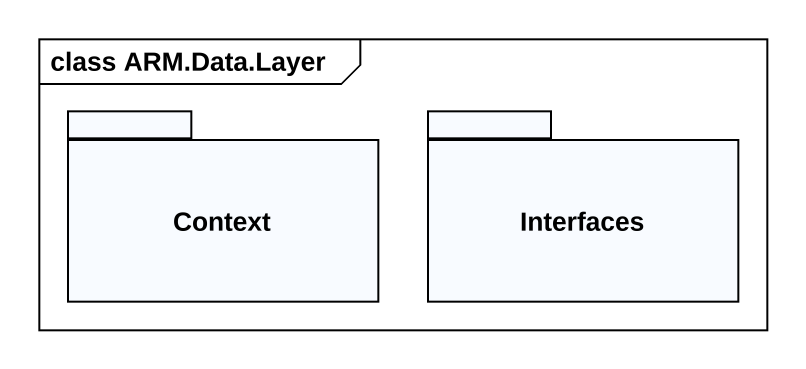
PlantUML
@startuml
mainframe class ARM.Data.Layer
package Context {
}
package Interfaces {
}
@enduml
